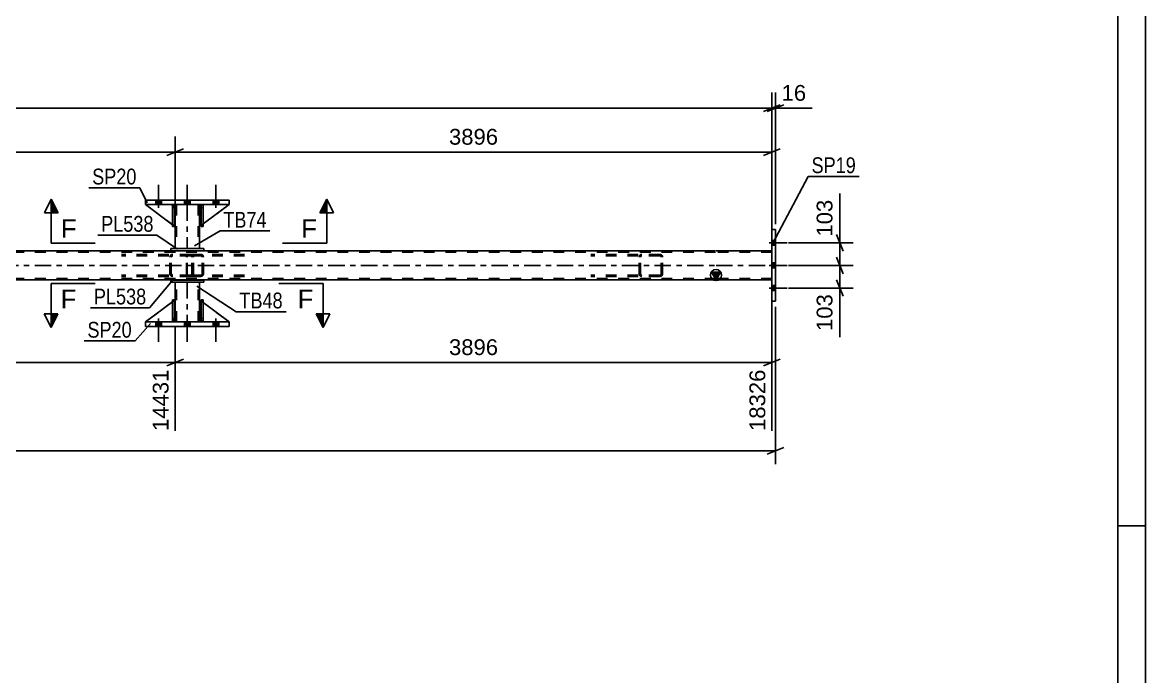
# Model space of a CAD drawing. Header units: millimetres. Extents: x 0 to 3371, y 0 to 1899.
# Drawn here: x 637.3 to 841, y 121.7 to 240.3 of the extents above; entities that cross this region are included whole.
import ezdxf

# ---------------------------------------------------------------- set-up
doc = ezdxf.new("R2010")
doc.units = ezdxf.units.MM
doc.linetypes.add('DXK_LINE_DOT2', pattern=[3.9198, 1.9599, -1.9599])
doc.linetypes.add('DXK_LINE_DOT3', pattern=[5.9187, 2.979, -0.9799, 0.9799, -0.9799])
doc.styles.add('Arial', font='ARIAL.TTF', dxfattribs={"height": 0.2})
doc.styles.add('Arial Narrow', font='ARIALN.TTF', dxfattribs={"height": 0.2})

# ---------------------------------------------------------------- blocks, each defined once
blk = doc.blocks.new('Unknown-203723636-1133')
at = {"color": 5, "linetype": 'Continuous'}
for p, q in [((841, 0), (841, 594)), ((836, 5), (836, 589)), ((841, 149), (836, 149))]:
    blk.add_line(p, q, dxfattribs=at)
blk = doc.blocks.new('Part-203723636-6965 - 6934')
at = {"color": 7, "linetype": 'DXK_LINE_DOT2'}
for p, q in [((664.5, 206.66), (664.5, 207.26)), ((664.5, 207.26), (664.5, 207.26)), ((664.5, 207.26), (664.5, 203.26)), ((664.5, 207.26), (664.82, 207.26)), ((664.5, 203.26), (664.5, 206.66)), ((664.5, 206.66), (664.82, 206.66)), ((664.82, 207.26), (664.82, 206.66)), ((664.82, 203.26), (664.82, 207.26)), ((664.82, 206.66), (664.82, 203.26)), ((664.5, 203.26), (664.82, 203.26))]:
    blk.add_line(p, q, dxfattribs=at)
blk = doc.blocks.new('Bolt-203723636-7173 - 6934')
at = {"linetype": 'Continuous'}
for points in [[(661.43, 185.17), (662.47, 185.17), (662.47, 185.97), (661.43, 185.97)], [(661.43, 185.17), (662.47, 185.17), (662.47, 185.97), (661.43, 185.97)], [(661.43, 185.17), (662.47, 185.17), (662.47, 185.97), (661.43, 185.97)], [(666.63, 185.17), (667.67, 185.17), (667.67, 185.97), (666.63, 185.97)], [(666.63, 185.17), (667.67, 185.17), (667.67, 185.97), (666.63, 185.97)], [(671.83, 185.17), (672.87, 185.17), (672.87, 185.97), (671.83, 185.97)], [(671.83, 185.17), (672.87, 185.17), (672.87, 185.97), (671.83, 185.97)], [(671.83, 185.17), (672.87, 185.17), (672.87, 185.97), (671.83, 185.97)]]:
    blk.add_hatch(color=1, dxfattribs=at).paths.add_polyline_path(points)
at = {"color": 1, "linetype": 'Continuous'}
for p, q in [((661.43, 185.97), (661.43, 185.17)), ((661.43, 185.97), (661.43, 185.17)), ((661.43, 185.97), (661.43, 185.17)), ((661.95, 186.57), (661.95, 182.37)), ((661.95, 186.57), (661.95, 182.37)), ((661.95, 186.57), (661.95, 182.37)), ((662.47, 185.97), (662.47, 185.17)), ((662.47, 185.97), (662.47, 185.17)), ((662.47, 185.97), (662.47, 185.17)), ((666.63, 185.97), (666.63, 185.17)), ((666.63, 185.97), (666.63, 185.17)), ((667.15, 186.57), (667.15, 182.37)), ((667.15, 186.57), (667.15, 182.37)), ((667.67, 185.97), (667.67, 185.17)), ((667.67, 185.97), (667.67, 185.17)), ((671.83, 185.97), (671.83, 185.17)), ((671.83, 185.97), (671.83, 185.17)), ((671.83, 185.97), (671.83, 185.17)), ((672.35, 186.57), (672.35, 182.37)), ((672.35, 186.57), (672.35, 182.37)), ((672.35, 186.57), (672.35, 182.37)), ((672.87, 185.97), (672.87, 185.17)), ((672.87, 185.97), (672.87, 185.17)), ((672.87, 185.97), (672.87, 185.17))]:
    blk.add_line(p, q, dxfattribs=at)
blk = doc.blocks.new('Part-203723636-7003 - 6934')
at = {"color": 7, "linetype": 'DXK_LINE_DOT2'}
for p, q in [((664.95, 189.97), (659.55, 185.97)), ((664.95, 186.57), (664.95, 189.97)), ((664.95, 189.97), (664.95, 186.57)), ((659.55, 185.97), (664.35, 185.97)), ((664.35, 185.97), (664.95, 186.57)), ((664.95, 186.57), (664.35, 185.97)), ((664.95, 186.57), (664.95, 186.57))]:
    blk.add_line(p, q, dxfattribs=at)
blk = doc.blocks.new('Part-203723636-7081 - 6934')
at = {"color": 2, "linetype": 'Continuous'}
for p, q in [((664.5, 185.97), (664.5, 189.97)), ((664.5, 189.97), (664.82, 189.97)), ((664.82, 185.97), (664.82, 189.97)), ((664.5, 185.97), (664.5, 185.97)), ((664.82, 185.97), (664.5, 185.97))]:
    blk.add_line(p, q, dxfattribs=at)
at = {"color": 7, "linetype": 'DXK_LINE_DOT2'}
for p, q in [((664.5, 189.97), (664.5, 186.57)), ((664.82, 186.57), (664.82, 189.97)), ((664.5, 186.57), (664.5, 185.97)), ((664.5, 186.57), (664.82, 186.57)), ((664.5, 185.97), (664.5, 185.97)), ((664.5, 185.97), (664.5, 185.97)), ((664.82, 185.97), (664.82, 186.57)), ((664.82, 185.97), (664.82, 185.97))]:
    blk.add_line(p, q, dxfattribs=at)
blk = doc.blocks.new('Part-203723636-6950 - 6934')
at = {"color": 2, "linetype": 'Continuous'}
for p, q in [((670.15, 193.57), (664.15, 193.57)), ((664.15, 193.17), (664.15, 193.57)), ((670.15, 193.17), (670.15, 193.57)), ((664.15, 193.17), (670.15, 193.17))]:
    blk.add_line(p, q, dxfattribs=at)
blk = doc.blocks.new('Part-203723636-7079 - 6934')
at = {"color": 2, "linetype": 'Continuous'}
for p, q in [((664.95, 189.97), (664.95, 193.17)), ((669.35, 189.97), (669.35, 193.17)), ((664.95, 185.97), (664.95, 186.57)), ((669.35, 185.97), (669.35, 186.57))]:
    blk.add_line(p, q, dxfattribs=at)
at = {"color": 7, "linetype": 'DXK_LINE_DOT2'}
for p, q in [((669.35, 193.17), (664.95, 193.17)), ((665.19, 185.97), (665.19, 193.17)), ((669.11, 185.97), (669.11, 193.17)), ((664.95, 186.57), (664.95, 189.97)), ((669.35, 186.57), (669.35, 189.97)), ((669.35, 185.97), (664.95, 185.97))]:
    blk.add_line(p, q, dxfattribs=at)
at = {"color": 7, "linetype": 'DXK_LINE_DOT3'}
blk.add_line((667.15, 193.17), (667.15, 185.97), dxfattribs=at)
blk = doc.blocks.new('Bolt-203723636-7232 - 6934')
at = {"linetype": 'Continuous'}
for points in [[(662.47, 208.06), (661.43, 208.06), (661.43, 207.26), (662.47, 207.26)], [(662.47, 208.06), (661.43, 208.06), (661.43, 207.26), (662.47, 207.26)], [(662.47, 208.06), (661.43, 208.06), (661.43, 207.26), (662.47, 207.26)], [(667.67, 208.06), (666.63, 208.06), (666.63, 207.26), (667.67, 207.26)], [(667.67, 208.06), (666.63, 208.06), (666.63, 207.26), (667.67, 207.26)], [(672.87, 208.06), (671.83, 208.06), (671.83, 207.26), (672.87, 207.26)], [(672.87, 208.06), (671.83, 208.06), (671.83, 207.26), (672.87, 207.26)], [(672.87, 208.06), (671.83, 208.06), (671.83, 207.26), (672.87, 207.26)]]:
    blk.add_hatch(color=1, dxfattribs=at).paths.add_polyline_path(points)
at = {"color": 1, "linetype": 'Continuous'}
for p, q in [((661.95, 206.66), (661.95, 210.86)), ((661.95, 206.66), (661.95, 210.86)), ((661.95, 206.66), (661.95, 210.86)), ((667.15, 206.66), (667.15, 210.86)), ((667.15, 206.66), (667.15, 210.86)), ((672.35, 206.66), (672.35, 210.86)), ((672.35, 206.66), (672.35, 210.86)), ((672.35, 206.66), (672.35, 210.86)), ((661.43, 207.26), (661.43, 208.06)), ((661.43, 207.26), (661.43, 208.06)), ((661.43, 207.26), (661.43, 208.06)), ((662.47, 207.26), (662.47, 208.06)), ((662.47, 207.26), (662.47, 208.06)), ((662.47, 207.26), (662.47, 208.06)), ((666.63, 207.26), (666.63, 208.06)), ((666.63, 207.26), (666.63, 208.06)), ((667.67, 207.26), (667.67, 208.06)), ((667.67, 207.26), (667.67, 208.06)), ((671.83, 207.26), (671.83, 208.06)), ((671.83, 207.26), (671.83, 208.06)), ((671.83, 207.26), (671.83, 208.06)), ((672.87, 207.26), (672.87, 208.06)), ((672.87, 207.26), (672.87, 208.06)), ((672.87, 207.26), (672.87, 208.06))]:
    blk.add_line(p, q, dxfattribs=at)
blk = doc.blocks.new('Part-203723636-7023 - 6934')
at = {"color": 2, "linetype": 'Continuous'}
for p, q in [((773.85, 202.72), (773.21, 202.72)), ((773.21, 202.72), (773.21, 189.72)), ((773.85, 202.72), (773.85, 202.72)), ((773.85, 202.72), (773.85, 189.72)), ((773.85, 189.72), (773.21, 189.72)), ((773.85, 189.72), (773.85, 189.72))]:
    blk.add_line(p, q, dxfattribs=at)
at = {"color": 7, "linetype": 'DXK_LINE_DOT2'}
for p, q in [((773.21, 202.72), (773.21, 189.72)), ((773.85, 189.72), (773.85, 202.72)), ((773.85, 202.72), (773.85, 202.72))]:
    blk.add_line(p, q, dxfattribs=at)
blk = doc.blocks.new('Part-203723636-6966 - 6934')
at = {"color": 7, "linetype": 'DXK_LINE_DOT2'}
for p, q in [((669.7, 206.66), (669.7, 207.26)), ((669.7, 207.26), (669.7, 207.26)), ((669.7, 207.26), (669.7, 203.26)), ((669.7, 207.26), (670.02, 207.26)), ((669.7, 203.26), (669.7, 206.66)), ((669.7, 206.66), (670.02, 206.66)), ((670.02, 207.26), (670.02, 206.66)), ((670.02, 203.26), (670.02, 207.26)), ((670.02, 206.66), (670.02, 203.26)), ((669.7, 203.26), (670.02, 203.26))]:
    blk.add_line(p, q, dxfattribs=at)
blk = doc.blocks.new('Part-203723636-6967 - 6934')
at = {"color": 2, "linetype": 'Continuous'}
for p, q in [((664.82, 207.26), (664.5, 207.26)), ((664.5, 207.26), (664.5, 203.26)), ((664.82, 207.26), (664.82, 207.26)), ((664.82, 207.26), (664.82, 203.26)), ((664.82, 203.26), (664.5, 203.26))]:
    blk.add_line(p, q, dxfattribs=at)
at = {"color": 7, "linetype": 'DXK_LINE_DOT2'}
for p, q in [((664.5, 207.26), (664.5, 206.66)), ((664.5, 207.26), (664.5, 207.26)), ((664.82, 206.66), (664.5, 206.66)), ((664.5, 206.66), (664.5, 203.26)), ((664.82, 206.66), (664.82, 207.26)), ((664.82, 207.26), (664.82, 207.26)), ((664.82, 203.26), (664.82, 206.66))]:
    blk.add_line(p, q, dxfattribs=at)
blk = doc.blocks.new('Part-203723636-6968 - 6934')
at = {"color": 2, "linetype": 'Continuous'}
for p, q in [((670.02, 207.26), (669.7, 207.26)), ((669.7, 207.26), (669.7, 203.26)), ((670.02, 207.26), (670.02, 207.26)), ((670.02, 207.26), (670.02, 203.26)), ((670.02, 203.26), (669.7, 203.26))]:
    blk.add_line(p, q, dxfattribs=at)
at = {"color": 7, "linetype": 'DXK_LINE_DOT2'}
for p, q in [((669.7, 207.26), (669.7, 206.66)), ((669.7, 207.26), (669.7, 207.26)), ((670.02, 206.66), (669.7, 206.66)), ((669.7, 206.66), (669.7, 203.26)), ((670.02, 206.66), (670.02, 207.26)), ((670.02, 207.26), (670.02, 207.26)), ((670.02, 203.26), (670.02, 206.66))]:
    blk.add_line(p, q, dxfattribs=at)
blk = doc.blocks.new('Part-203723636-6973 - 6934')
at = {"color": 2, "linetype": 'Continuous'}
for p, q in [((664.95, 207.26), (664.95, 206.66)), ((669.35, 207.26), (669.35, 206.66)), ((664.95, 203.26), (664.95, 199.26)), ((669.35, 203.26), (669.35, 199.26))]:
    blk.add_line(p, q, dxfattribs=at)
at = {"color": 7, "linetype": 'DXK_LINE_DOT2'}
for p, q in [((669.35, 207.26), (664.95, 207.26)), ((664.95, 206.66), (664.95, 203.26)), ((665.19, 207.26), (665.19, 199.26)), ((669.11, 207.26), (669.11, 199.26)), ((669.35, 206.66), (669.35, 203.26)), ((669.35, 199.26), (664.95, 199.26))]:
    blk.add_line(p, q, dxfattribs=at)
at = {"color": 7, "linetype": 'DXK_LINE_DOT3'}
blk.add_line((667.15, 207.26), (667.15, 199.26), dxfattribs=at)
blk = doc.blocks.new('Part-203723636-6978 - 6934')
at = {"color": 2, "linetype": 'Continuous'}
for p, q in [((659.55, 208.06), (659.55, 208.06)), ((659.55, 208.06), (659.55, 207.26)), ((674.75, 208.06), (659.55, 208.06)), ((674.75, 208.06), (674.75, 208.06)), ((674.75, 207.26), (674.75, 208.06)), ((659.55, 207.26), (659.55, 207.26)), ((659.55, 207.26), (674.75, 207.26)), ((674.75, 207.26), (674.75, 207.26))]:
    blk.add_line(p, q, dxfattribs=at)
at = {"color": 7, "linetype": 'DXK_LINE_DOT2'}
for p, q in [((659.55, 207.26), (659.55, 208.06)), ((674.75, 208.06), (674.75, 207.26))]:
    blk.add_line(p, q, dxfattribs=at)
blk = doc.blocks.new('Part-203723636-6983 - 6934')
at = {"color": 2, "linetype": 'Continuous'}
for p, q in [((674.75, 185.97), (659.55, 185.97)), ((659.55, 185.17), (659.55, 185.97)), ((674.75, 185.97), (674.75, 185.97)), ((674.75, 185.17), (674.75, 185.97)), ((659.55, 185.17), (674.75, 185.17)), ((674.75, 185.17), (674.75, 185.17))]:
    blk.add_line(p, q, dxfattribs=at)
at = {"color": 7, "linetype": 'DXK_LINE_DOT2'}
for p, q in [((659.55, 185.17), (659.55, 185.97)), ((674.75, 185.97), (674.75, 185.17)), ((674.75, 185.17), (674.75, 185.17))]:
    blk.add_line(p, q, dxfattribs=at)
blk = doc.blocks.new('Part-203723636-6986 - 6934')
at = {"color": 2, "linetype": 'Continuous'}
for p, q in [((669.7, 207.02), (669.35, 206.66)), ((669.35, 206.66), (669.35, 203.26)), ((674.74, 207.26), (670.02, 203.76)), ((669.35, 203.26), (669.7, 203.53))]:
    blk.add_line(p, q, dxfattribs=at)
at = {"color": 7, "linetype": 'DXK_LINE_DOT2'}
for p, q in [((669.95, 207.26), (669.7, 207.02)), ((674.75, 207.26), (669.95, 207.26)), ((674.74, 207.26), (674.75, 207.26)), ((674.75, 207.26), (674.74, 207.26)), ((670.02, 203.76), (669.7, 203.53))]:
    blk.add_line(p, q, dxfattribs=at)
blk = doc.blocks.new('Part-203723636-6989 - 6934')
at = {"color": 7, "linetype": 'DXK_LINE_DOT2'}
for p, q in [((669.95, 207.26), (669.35, 206.66)), ((669.35, 203.26), (674.75, 207.26)), ((669.35, 206.66), (669.35, 203.26)), ((674.75, 207.26), (669.95, 207.26))]:
    blk.add_line(p, q, dxfattribs=at)
blk = doc.blocks.new('Part-203723636-6992 - 6934')
at = {"color": 2, "linetype": 'Continuous'}
for p, q in [((664.5, 203.59), (659.55, 207.26)), ((664.5, 207.11), (664.35, 207.26)), ((664.95, 206.66), (664.82, 206.79)), ((664.95, 206.66), (664.95, 206.66)), ((664.95, 203.26), (664.95, 206.66)), ((664.82, 203.36), (664.95, 203.26)), ((664.95, 203.26), (664.95, 203.26))]:
    blk.add_line(p, q, dxfattribs=at)
at = {"color": 7, "linetype": 'DXK_LINE_DOT2'}
for p, q in [((664.35, 207.26), (659.55, 207.26)), ((659.55, 207.26), (659.55, 207.26)), ((664.35, 207.26), (664.95, 206.66)), ((664.82, 206.79), (664.5, 207.11)), ((664.95, 206.66), (664.95, 203.26)), ((664.82, 203.36), (664.5, 203.59))]:
    blk.add_line(p, q, dxfattribs=at)
blk = doc.blocks.new('Part-203723636-6995 - 6934')
at = {"color": 7, "linetype": 'DXK_LINE_DOT2'}
for p, q in [((664.95, 203.26), (659.55, 207.26)), ((659.55, 207.26), (664.35, 207.26)), ((664.35, 207.26), (664.95, 206.66)), ((664.95, 206.66), (664.35, 207.26)), ((664.95, 206.66), (664.95, 203.26)), ((664.95, 206.66), (664.95, 206.66)), ((664.95, 206.66), (664.95, 203.26))]:
    blk.add_line(p, q, dxfattribs=at)
blk = doc.blocks.new('Part-203723636-7001 - 6934')
at = {"color": 7, "linetype": 'DXK_LINE_DOT2'}
for p, q in [((670.02, 189.97), (669.7, 189.97)), ((669.7, 186.57), (669.7, 189.97)), ((669.7, 189.97), (669.7, 185.97)), ((670.02, 189.97), (670.02, 186.57)), ((670.02, 185.97), (670.02, 189.97)), ((670.02, 186.57), (669.7, 186.57)), ((669.7, 185.97), (669.7, 186.57)), ((670.02, 185.97), (669.7, 185.97)), ((670.02, 186.57), (670.02, 185.97)), ((670.02, 185.97), (670.02, 185.97))]:
    blk.add_line(p, q, dxfattribs=at)
blk = doc.blocks.new('Part-203723636-7002 - 6934')
at = {"color": 7, "linetype": 'DXK_LINE_DOT2'}
for p, q in [((664.5, 189.97), (664.82, 189.97)), ((664.5, 186.57), (664.5, 189.97)), ((664.5, 189.97), (664.5, 185.97)), ((664.82, 189.97), (664.82, 186.57)), ((664.82, 185.97), (664.82, 189.88)), ((664.82, 186.57), (664.5, 186.57)), ((664.5, 185.97), (664.5, 186.57)), ((664.82, 185.97), (664.5, 185.97)), ((664.82, 186.57), (664.82, 185.97)), ((664.82, 185.97), (664.82, 185.97))]:
    blk.add_line(p, q, dxfattribs=at)
blk = doc.blocks.new('Part-203723636-7006 - 6934')
at = {"color": 2, "linetype": 'Continuous'}
for p, q in [((664.5, 189.64), (659.55, 185.97)), ((664.95, 189.97), (664.82, 189.88)), ((664.95, 186.57), (664.95, 189.97)), ((664.5, 186.13), (664.35, 185.97)), ((664.95, 186.57), (664.82, 186.45)), ((664.95, 186.57), (664.95, 186.57))]:
    blk.add_line(p, q, dxfattribs=at)
at = {"color": 7, "linetype": 'DXK_LINE_DOT2'}
for p, q in [((664.82, 189.88), (664.5, 189.64)), ((664.95, 186.57), (664.95, 189.97)), ((659.55, 185.97), (659.55, 185.97)), ((659.55, 185.97), (664.35, 185.97)), ((664.95, 186.57), (664.35, 185.97)), ((664.82, 186.45), (664.5, 186.13))]:
    blk.add_line(p, q, dxfattribs=at)
blk = doc.blocks.new('Part-203723636-7080 - 6934')
at = {"color": 2, "linetype": 'Continuous'}
for p, q in [((669.7, 185.97), (669.7, 189.97)), ((669.7, 189.97), (670.02, 189.97)), ((670.02, 185.97), (670.02, 189.97)), ((669.7, 185.97), (669.7, 185.97)), ((670.02, 185.97), (669.7, 185.97))]:
    blk.add_line(p, q, dxfattribs=at)
at = {"color": 7, "linetype": 'DXK_LINE_DOT2'}
for p, q in [((669.7, 189.97), (669.7, 186.57)), ((670.02, 186.57), (670.02, 189.97)), ((669.7, 186.57), (669.7, 185.97)), ((669.7, 186.57), (670.02, 186.57)), ((669.7, 185.97), (669.7, 185.97)), ((669.7, 185.97), (669.7, 185.97)), ((670.02, 185.97), (670.02, 186.57)), ((670.02, 185.97), (670.02, 185.97))]:
    blk.add_line(p, q, dxfattribs=at)
blk = doc.blocks.new('Part-203723636-7089 - 6934')
at = {"color": 2, "linetype": 'Continuous'}
for p, q in [((669.35, 186.57), (669.35, 189.97)), ((669.35, 189.97), (669.7, 189.71)), ((674.75, 185.97), (670.02, 189.48)), ((669.7, 186.22), (669.35, 186.57))]:
    blk.add_line(p, q, dxfattribs=at)
at = {"color": 7, "linetype": 'DXK_LINE_DOT2'}
for p, q in [((670.02, 189.48), (669.7, 189.71)), ((669.7, 186.22), (669.95, 185.97)), ((669.95, 185.97), (674.75, 185.97))]:
    blk.add_line(p, q, dxfattribs=at)
blk = doc.blocks.new('Part-203723636-7149 - 6934')
at = {"color": 7, "linetype": 'DXK_LINE_DOT2'}
for p, q in [((667.74, 198.22), (655.24, 198.22)), ((667.74, 197.98), (655.24, 197.98)), ((664.03, 197.93), (663.99, 197.74)), ((663.99, 194.7), (663.99, 197.74)), ((664.25, 197.74), (664.27, 197.84)), ((664.25, 194.7), (664.25, 197.74)), ((664.27, 197.84), (664.32, 197.91)), ((664.51, 198.22), (664.31, 198.19)), ((664.32, 197.91), (664.41, 197.97)), ((664.41, 197.97), (664.51, 197.98)), ((667.94, 198.19), (667.74, 198.22)), ((667.74, 197.98), (667.84, 197.97)), ((667.84, 197.97), (667.92, 197.91)), ((667.92, 197.91), (667.98, 197.84)), ((667.98, 197.84), (668, 197.74)), ((668, 194.7), (668, 197.74)), ((668.25, 197.74), (668.21, 197.93)), ((668.25, 194.7), (668.25, 197.74)), ((667.74, 194.46), (655.24, 194.46)), ((667.74, 194.22), (655.24, 194.22)), ((663.99, 194.7), (664.03, 194.52)), ((664.27, 194.61), (664.25, 194.7)), ((664.32, 194.53), (664.27, 194.61)), ((664.31, 194.26), (664.51, 194.22)), ((664.41, 194.48), (664.32, 194.53)), ((664.51, 194.46), (664.41, 194.48)), ((667.84, 194.48), (667.74, 194.46)), ((667.74, 194.22), (667.94, 194.26)), ((667.92, 194.53), (667.84, 194.48)), ((667.98, 194.61), (667.92, 194.53)), ((668, 194.7), (667.98, 194.61)), ((668.21, 194.52), (668.25, 194.7))]:
    blk.add_line(p, q, dxfattribs=at)
for centre, start, end in [((664.49, 197.72), 110.7583, 155.68), ((667.76, 197.72), 24.32, 69.2417), ((664.49, 194.72), 204.32, 249.2417), ((667.76, 194.72), 290.7583, 335.68)]:
    blk.add_arc(centre, 0.496, start, end, dxfattribs=at)
blk = doc.blocks.new('Bolt-203723636-7174 - 6934')
at = {"linetype": 'Continuous'}
for points in [[(773.21, 200.76), (773.21, 199.88), (773.85, 199.88), (773.85, 200.76)], [(773.21, 200.76), (773.21, 199.88), (773.85, 199.88), (773.85, 200.76)], [(773.21, 200.76), (773.21, 199.88), (773.85, 199.88), (773.85, 200.76)], [(773.21, 196.66), (773.21, 195.78), (773.85, 195.78), (773.85, 196.66)], [(773.21, 196.66), (773.21, 195.78), (773.85, 195.78), (773.85, 196.66)], [(773.21, 192.56), (773.21, 191.68), (773.85, 191.68), (773.85, 192.56)], [(773.21, 192.56), (773.21, 191.68), (773.85, 191.68), (773.85, 192.56)], [(773.21, 192.56), (773.21, 191.68), (773.85, 191.68), (773.85, 192.56)]]:
    blk.add_hatch(color=1, dxfattribs=at).paths.add_polyline_path(points)
at = {"color": 1, "linetype": 'Continuous'}
for p, q in [((772.69, 200.32), (776.01, 200.32)), ((772.69, 200.32), (776.01, 200.32)), ((772.69, 200.32), (776.01, 200.32)), ((773.21, 200.76), (773.85, 200.76)), ((773.21, 200.76), (773.85, 200.76)), ((773.21, 200.76), (773.85, 200.76)), ((773.21, 199.88), (773.85, 199.88)), ((773.21, 199.88), (773.85, 199.88)), ((773.21, 199.88), (773.85, 199.88)), ((772.69, 196.22), (776.01, 196.22)), ((772.69, 196.22), (776.01, 196.22)), ((773.21, 196.66), (773.85, 196.66)), ((773.21, 196.66), (773.85, 196.66)), ((773.21, 195.78), (773.85, 195.78)), ((773.21, 195.78), (773.85, 195.78)), ((772.69, 192.12), (776.01, 192.12)), ((772.69, 192.12), (776.01, 192.12)), ((772.69, 192.12), (776.01, 192.12)), ((773.21, 192.56), (773.85, 192.56)), ((773.21, 192.56), (773.85, 192.56)), ((773.21, 192.56), (773.85, 192.56)), ((773.21, 191.68), (773.85, 191.68)), ((773.21, 191.68), (773.85, 191.68)), ((773.21, 191.68), (773.85, 191.68))]:
    blk.add_line(p, q, dxfattribs=at)
blk = doc.blocks.new('Part-203723636-7183 - 6934')
at = {"linetype": 'Continuous'}
blk.add_hatch(color=2, dxfattribs=at).paths.add_polyline_path([(763.08, 193.58), (762.28, 194.98), (763.88, 194.98)])
at = {"color": 7, "linetype": 'DXK_LINE_DOT2'}
for p, q in [((762.99, 198.62), (100.87, 198.62)), ((670.15, 198.86), (664.15, 198.86)), ((773.21, 198.62), (763.09, 198.62)), ((773.21, 198.86), (773.21, 193.58)), ((762.99, 193.82), (100.87, 193.82)), ((773.21, 193.82), (763.09, 193.82))]:
    blk.add_line(p, q, dxfattribs=at)
at = {"color": 2, "linetype": 'Continuous'}
for p, q in [((664.15, 198.86), (499.88, 198.86)), ((762.99, 198.86), (670.15, 198.86)), ((773.21, 198.86), (763.09, 198.86)), ((762.99, 193.58), (100.87, 193.58)), ((763.08, 193.58), (762.28, 194.98)), ((762.28, 194.98), (763.88, 194.98)), ((763.88, 194.98), (763.08, 193.58)), ((773.21, 193.58), (763.09, 193.58))]:
    blk.add_line(p, q, dxfattribs=at)
at = {"color": 7, "linetype": 'DXK_LINE_DOT3'}
for p, q in [((100.87, 196.22), (762.99, 196.22)), ((763.09, 196.22), (773.21, 196.22))]:
    blk.add_line(p, q, dxfattribs=at)
at = {"color": 2, "linetype": 'Continuous'}
blk.add_circle((763.08, 194.48), 1, dxfattribs=at)
blk = doc.blocks.new('Part-203723636-7188 - 6934')
at = {"color": 7, "linetype": 'DXK_LINE_DOT2'}
for p, q in [((667.01, 197.93), (666.99, 197.74)), ((666.99, 194.7), (666.99, 197.74)), ((667.07, 198.08), (667.01, 197.93)), ((667.16, 198.19), (667.07, 198.08)), ((667.12, 197.74), (667.13, 197.84)), ((667.12, 194.7), (667.12, 197.74)), ((667.13, 197.84), (667.16, 197.91)), ((667.26, 198.22), (667.16, 198.19)), ((667.16, 197.91), (667.21, 197.97)), ((667.21, 197.97), (667.26, 197.98)), ((677.53, 198.22), (667.26, 198.22)), ((677.53, 197.98), (667.26, 197.98)), ((668.25, 197.98), (668.25, 198.22)), ((669.79, 198.19), (669.59, 198.22)), ((669.59, 197.98), (669.69, 197.97)), ((669.69, 197.97), (669.77, 197.91)), ((669.77, 197.91), (669.83, 197.84)), ((669.83, 197.84), (669.84, 197.74)), ((669.84, 194.7), (669.84, 197.74)), ((670.1, 197.74), (670.06, 197.93)), ((670.1, 194.7), (670.1, 197.74)), ((666.99, 194.7), (667.01, 194.52)), ((667.01, 194.52), (667.07, 194.36)), ((667.07, 194.36), (667.16, 194.26)), ((667.13, 194.61), (667.12, 194.7)), ((667.16, 194.53), (667.13, 194.61)), ((667.21, 194.48), (667.16, 194.53)), ((667.16, 194.26), (667.26, 194.22)), ((667.26, 194.46), (667.21, 194.48)), ((677.53, 194.46), (667.26, 194.46)), ((677.53, 194.22), (667.26, 194.22)), ((668.25, 194.22), (668.25, 194.46)), ((669.69, 194.48), (669.59, 194.46)), ((669.59, 194.22), (669.79, 194.26)), ((669.77, 194.53), (669.69, 194.48)), ((669.83, 194.61), (669.77, 194.53)), ((669.84, 194.7), (669.83, 194.61)), ((670.06, 194.52), (670.1, 194.7))]:
    blk.add_line(p, q, dxfattribs=at)
for centre, start, end in [((669.61, 197.73), 23.8494, 68.8059), ((669.61, 194.72), 291.1941, 336.1506)]:
    blk.add_arc(centre, 0.492, start, end, dxfattribs=at)
blk = doc.blocks.new('Part-203723636-7199 - 6934')
at = {"color": 7, "linetype": 'DXK_LINE_DOT2'}
for p, q in [((752.87, 198.22), (740.37, 198.22)), ((752.87, 197.98), (740.37, 197.98)), ((749.17, 197.93), (749.13, 197.74)), ((749.13, 194.7), (749.13, 197.74)), ((749.38, 197.74), (749.4, 197.84)), ((749.38, 194.7), (749.38, 197.74)), ((749.4, 197.84), (749.46, 197.91)), ((749.64, 198.22), (749.44, 198.19)), ((749.46, 197.91), (749.54, 197.97)), ((749.54, 197.97), (749.64, 197.98)), ((753.07, 198.19), (752.87, 198.22)), ((752.87, 197.98), (752.97, 197.97)), ((752.97, 197.97), (753.06, 197.91)), ((753.06, 197.91), (753.11, 197.84)), ((753.11, 197.84), (753.13, 197.74)), ((753.13, 194.7), (753.13, 197.74)), ((753.39, 197.74), (753.35, 197.93)), ((753.39, 194.7), (753.39, 197.74)), ((752.87, 194.46), (740.37, 194.46)), ((752.87, 194.22), (740.37, 194.22)), ((749.13, 194.7), (749.17, 194.52)), ((749.4, 194.61), (749.38, 194.7)), ((749.46, 194.53), (749.4, 194.61)), ((749.44, 194.26), (749.64, 194.22)), ((749.54, 194.48), (749.46, 194.53)), ((749.64, 194.46), (749.54, 194.48)), ((752.97, 194.48), (752.87, 194.46)), ((752.87, 194.22), (753.07, 194.26)), ((753.06, 194.53), (752.97, 194.48)), ((753.11, 194.61), (753.06, 194.53)), ((753.13, 194.7), (753.11, 194.61)), ((753.35, 194.52), (753.39, 194.7))]:
    blk.add_line(p, q, dxfattribs=at)
for centre, start, end in [((749.62, 197.72), 110.7583, 155.68), ((752.89, 197.72), 24.32, 69.2417), ((749.62, 194.72), 204.32, 249.2417), ((752.89, 194.72), 290.7583, 335.68)]:
    blk.add_arc(centre, 0.496, start, end, dxfattribs=at)
blk = doc.blocks.new('Part-203723636-7216 - 6934')
at = {"color": 7, "linetype": 'DXK_LINE_DOT2'}
for p, q in [((669.35, 186.57), (669.35, 189.97)), ((669.35, 189.97), (674.75, 185.97)), ((669.95, 185.97), (669.35, 186.57)), ((674.75, 185.97), (669.95, 185.97))]:
    blk.add_line(p, q, dxfattribs=at)
blk = doc.blocks.new('Part-203723636-7231 - 6934')
at = {"color": 2, "linetype": 'Continuous'}
for p, q in [((670.15, 199.26), (664.15, 199.26)), ((664.15, 198.86), (664.15, 199.26)), ((670.15, 198.86), (664.15, 198.86)), ((670.15, 199.26), (670.15, 198.86))]:
    blk.add_line(p, q, dxfattribs=at)
blk = doc.blocks.new('StraightDimension-203723636-7300 - 6934')
at = {"color": 7, "linetype": 'Continuous'}
for p, q in [((773.21, 192.58), (773.21, 166.19)), ((664.95, 184.97), (664.95, 166.19)), ((666.45, 179.21), (663.45, 178.01)), ((664.95, 178.61), (773.21, 178.61)), ((771.71, 178.01), (774.71, 179.21))]:
    blk.add_line(p, q, dxfattribs=at)
at = {"color": 0}
blk.add_wipeout([(724.12, 179.36), (724.12, 183.56), (714.03, 183.56), (714.03, 179.36)], dxfattribs=at)
at = {"color": 0, "linetype": 'Continuous'}
blk.add_wipeout([(772.61, 177.91), (768.41, 177.91), (768.41, 165.59), (772.61, 165.59)], dxfattribs=at)
at = {"color": 3, "style": 'Arial'}
blk.add_text('3896', height=2.865, dxfattribs=at).set_placement((714.63, 179.96))
at = {"color": 3, "linetype": 'Continuous', "style": 'Arial'}
blk.add_text('18326', height=2.865, rotation=90.0002, dxfattribs=at).set_placement((772.01, 166.19))
blk = doc.blocks.new('StraightDimension-203723636-7272 - 6934')
at = {"color": 7, "linetype": 'Continuous'}
for p, q in [((773.85, 188.72), (773.85, 160.18)), ((772.35, 161.98), (775.35, 163.18)), ((90.01, 162.58), (773.85, 162.58))]:
    blk.add_line(p, q, dxfattribs=at)
blk = doc.blocks.new('StraightDimension-203723636-7289 - 6934')
at = {"color": 7, "linetype": 'Continuous'}
for p, q in [((494.68, 184.97), (494.68, 166.19)), ((664.95, 184.97), (664.95, 166.19)), ((496.18, 179.21), (493.18, 178.01)), ((494.68, 178.61), (664.95, 178.61)), ((663.45, 178.01), (666.45, 179.21))]:
    blk.add_line(p, q, dxfattribs=at)
at = {"color": 0}
blk.add_wipeout([(584.86, 179.36), (584.86, 183.56), (574.76, 183.56), (574.76, 179.36)], dxfattribs=at)
at = {"color": 0, "linetype": 'Continuous'}
blk.add_wipeout([(664.35, 177.91), (660.15, 177.91), (660.15, 165.59), (664.35, 165.59)], dxfattribs=at)
at = {"color": 3, "style": 'Arial'}
blk.add_text('4257', height=2.865, dxfattribs=at).set_placement((575.36, 179.96))
at = {"color": 3, "linetype": 'Continuous', "style": 'Arial'}
blk.add_text('14431', height=2.865, rotation=90.0002, dxfattribs=at).set_placement((663.75, 166.19))
blk = doc.blocks.new('StraightDimension-203723636-7316 - 6934')
at = {"color": 7, "linetype": 'Continuous'}
for p, q in [((773.21, 203.72), (773.21, 227.58)), ((90.65, 224.73), (773.21, 224.73)), ((771.71, 224.13), (774.71, 225.33))]:
    blk.add_line(p, q, dxfattribs=at)
blk = doc.blocks.new('StraightDimension-203723636-7326 - 6934')
at = {"color": 7, "linetype": 'Continuous'}
for p, q in [((773.21, 203.72), (773.21, 227.58)), ((773.85, 203.72), (773.85, 227.58)), ((771.71, 224.13), (774.71, 225.33)), ((775.35, 225.33), (772.35, 224.13)), ((773.21, 224.73), (773.85, 224.73))]:
    blk.add_line(p, q, dxfattribs=at)
at = {"color": 0}
blk.add_wipeout([(780.02, 225.48), (780.02, 229.68), (774.37, 229.68), (774.37, 225.48)], dxfattribs=at)
at = {"color": 7, "linetype": 'Continuous'}
blk.add_line((773.85, 224.73), (780.54, 224.73), dxfattribs=at)
blk.add_line((773.85, 224.73), (780.54, 224.73), dxfattribs=at)
at = {"color": 3, "style": 'Arial'}
blk.add_text('16', height=2.865, dxfattribs=at).set_placement((774.97, 226.08))
blk = doc.blocks.new('StraightDimension-203723636-7343 - 6934')
at = {"color": 7, "linetype": 'Continuous'}
for p, q in [((664.95, 200.26), (664.95, 219.62)), ((773.21, 199.86), (773.21, 219.62)), ((666.45, 217.37), (663.45, 216.17)), ((664.95, 216.77), (773.21, 216.77)), ((771.71, 216.17), (774.71, 217.37))]:
    blk.add_line(p, q, dxfattribs=at)
at = {"color": 0}
blk.add_wipeout([(724.12, 217.52), (724.12, 221.72), (714.03, 221.72), (714.03, 217.52)], dxfattribs=at)
at = {"color": 3, "style": 'Arial'}
blk.add_text('3896', height=2.865, dxfattribs=at).set_placement((714.63, 218.12))
blk = doc.blocks.new('StraightDimension-203723636-7349 - 6934')
at = {"color": 7, "linetype": 'Continuous'}
for p, q in [((494.68, 200.26), (494.68, 219.62)), ((664.95, 200.26), (664.95, 219.62)), ((496.18, 217.37), (493.18, 216.17)), ((494.68, 216.77), (664.95, 216.77)), ((663.45, 216.17), (666.45, 217.37))]:
    blk.add_line(p, q, dxfattribs=at)
at = {"color": 0}
blk.add_wipeout([(584.86, 217.52), (584.86, 221.72), (574.76, 221.72), (574.76, 217.52)], dxfattribs=at)
at = {"color": 3, "style": 'Arial'}
blk.add_text('4257', height=2.865, dxfattribs=at).set_placement((575.36, 218.12))
blk = doc.blocks.new('StraightDimension-203723636-9053 - 6934')
at = {"color": 7, "linetype": 'Continuous'}
for p, q in [((784.95, 197.72), (786.15, 194.72)), ((776.25, 196.22), (787.95, 196.22)), ((785.55, 192.12), (785.55, 196.22)), ((786.15, 190.62), (784.95, 193.62)), ((776.25, 192.12), (787.95, 192.12))]:
    blk.add_line(p, q, dxfattribs=at)
at = {"color": 0}
blk.add_wipeout([(784.8, 191.6), (780.6, 191.6), (780.6, 183.73), (784.8, 183.73)], dxfattribs=at)
at = {"color": 7, "linetype": 'Continuous'}
blk.add_line((785.55, 192.12), (785.55, 183.2), dxfattribs=at)
blk.add_line((785.55, 192.12), (785.55, 183.2), dxfattribs=at)
at = {"color": 3, "style": 'Arial'}
blk.add_text('103', height=2.865, rotation=90.0002, dxfattribs=at).set_placement((784.2, 184.33))
blk = doc.blocks.new('StraightDimension-203723636-9055 - 6934')
at = {"color": 7, "linetype": 'Continuous'}
for p, q in [((784.95, 201.82), (786.15, 198.82)), ((776.25, 200.32), (787.95, 200.32)), ((785.55, 196.22), (785.55, 200.32)), ((786.15, 194.72), (784.95, 197.72)), ((776.25, 196.22), (787.95, 196.22))]:
    blk.add_line(p, q, dxfattribs=at)
at = {"color": 0}
blk.add_wipeout([(784.8, 208.72), (780.6, 208.72), (780.6, 200.85), (784.8, 200.85)], dxfattribs=at)
at = {"color": 7, "linetype": 'Continuous'}
blk.add_line((785.55, 200.32), (785.55, 209.24), dxfattribs=at)
blk.add_line((785.55, 200.32), (785.55, 209.24), dxfattribs=at)
at = {"color": 3, "style": 'Arial'}
blk.add_text('103', height=2.865, rotation=90.0002, dxfattribs=at).set_placement((784.2, 201.45))
blk = doc.blocks.new('Mark-203723636-6946 - 6934')
at = {"color": 0}
blk.add_wipeout([(659.72, 189.14), (659.72, 192.14), (650.21, 192.14), (650.21, 189.14)], dxfattribs=at)
blk.add_wipeout([(659.72, 189.14), (659.72, 192.14), (650.21, 192.14), (650.21, 189.14)], dxfattribs=at)
at = {"color": 30, "linetype": 'Continuous'}
for p in [(664.42, 193.44), (649.61, 188.54)]:
    blk.add_line(p, (660.32, 188.54), dxfattribs=at)
at = {"color": 3, "style": 'Arial Narrow'}
blk.add_text('PL538', height=2.863, dxfattribs=at).set_placement((650.21, 189.14))
blk = doc.blocks.new('Mark-203723636-6969 - 6934')
at = {"color": 0}
blk.add_wipeout([(681.55, 203.07), (681.55, 206.07), (673.69, 206.07), (673.69, 203.07)], dxfattribs=at)
blk.add_wipeout([(681.55, 203.07), (681.55, 206.07), (673.69, 206.07), (673.69, 203.07)], dxfattribs=at)
at = {"color": 30, "linetype": 'Continuous'}
for p, q in [((668.48, 199.77), (673.09, 202.47)), ((673.09, 202.47), (682.15, 202.47))]:
    blk.add_line(p, q, dxfattribs=at)
at = {"color": 3, "style": 'Arial Narrow'}
blk.add_text('TB74', height=2.863, dxfattribs=at).set_placement((673.69, 203.07))
blk = doc.blocks.new('Mark-203723636-6974 - 6934')
at = {"color": 0}
blk.add_wipeout([(657.94, 210.91), (657.94, 213.91), (649.9, 213.91), (649.9, 210.91)], dxfattribs=at)
blk.add_wipeout([(657.94, 210.91), (657.94, 213.91), (649.9, 213.91), (649.9, 210.91)], dxfattribs=at)
at = {"color": 30, "linetype": 'Continuous'}
for p in [(649.3, 210.31), (659.9, 207.58)]:
    blk.add_line(p, (658.54, 210.31), dxfattribs=at)
at = {"color": 3, "style": 'Arial Narrow'}
blk.add_text('SP20', height=2.863, dxfattribs=at).set_placement((649.9, 210.91))
blk = doc.blocks.new('Mark-203723636-6979 - 6934')
at = {"color": 0}
blk.add_wipeout([(657.08, 183.12), (657.08, 186.12), (649.04, 186.12), (649.04, 183.12)], dxfattribs=at)
blk.add_wipeout([(657.08, 183.12), (657.08, 186.12), (649.04, 186.12), (649.04, 183.12)], dxfattribs=at)
at = {"color": 30, "linetype": 'Continuous'}
for p in [(660.5, 185.67), (648.44, 182.52)]:
    blk.add_line(p, (657.68, 182.52), dxfattribs=at)
at = {"color": 3, "style": 'Arial Narrow'}
blk.add_text('SP20', height=2.863, dxfattribs=at).set_placement((649.04, 183.12))
blk = doc.blocks.new('Mark-203723636-7075 - 6934')
at = {"color": 0}
blk.add_wipeout([(684.47, 188.43), (684.47, 191.43), (676.61, 191.43), (676.61, 188.43)], dxfattribs=at)
blk.add_wipeout([(684.47, 188.43), (684.47, 191.43), (676.61, 191.43), (676.61, 188.43)], dxfattribs=at)
at = {"color": 30, "linetype": 'Continuous'}
for p, q in [((668.87, 192.44), (676.01, 187.83)), ((676.01, 187.83), (685.07, 187.83))]:
    blk.add_line(p, q, dxfattribs=at)
at = {"color": 3, "style": 'Arial Narrow'}
blk.add_text('TB48', height=2.863, dxfattribs=at).set_placement((676.61, 188.43))
blk = doc.blocks.new('Mark-203723636-7227 - 6934')
at = {"color": 0}
blk.add_wipeout([(661.03, 202.33), (661.03, 205.33), (651.53, 205.33), (651.53, 202.33)], dxfattribs=at)
blk.add_wipeout([(661.03, 202.33), (661.03, 205.33), (651.53, 205.33), (651.53, 202.33)], dxfattribs=at)
at = {"color": 30, "linetype": 'Continuous'}
for p in [(650.93, 201.73), (665.36, 199.17)]:
    blk.add_line(p, (661.63, 201.73), dxfattribs=at)
at = {"color": 3, "style": 'Arial Narrow'}
blk.add_text('PL538', height=2.863, dxfattribs=at).set_placement((651.53, 202.33))
blk = doc.blocks.new('SectionMark-203723636-7373 - 6934')
at = {"color": 6, "linetype": 'Continuous'}
for p, q in [((641.22, 205.76), (642.47, 208.26)), ((642.47, 200.26), (642.47, 208.26)), ((692.44, 200.26), (692.44, 208.26)), ((692.44, 208.26), (693.69, 205.76))]:
    blk.add_line(p, q, dxfattribs=at)
at = {"color": 0, "linetype": 'Continuous'}
for points in [[(647.07, 201.26), (647.07, 204.76), (644.22, 204.76), (644.22, 201.26)], [(690.69, 201.26), (690.69, 204.76), (687.84, 204.76), (687.84, 201.26)]]:
    blk.add_wipeout(points, dxfattribs=at)
at = {"linetype": 'Continuous'}
for points in [[(643.72, 205.76), (642.47, 205.76), (642.47, 208.26)], [(692.44, 205.76), (691.19, 205.76), (692.44, 208.26)]]:
    blk.add_hatch(color=6, dxfattribs=at).paths.add_polyline_path(points)
at = {"color": 6, "linetype": 'Continuous'}
for p, q in [((642.47, 208.26), (643.72, 205.76)), ((692.44, 208.26), (691.19, 205.76)), ((643.72, 205.76), (641.22, 205.76)), ((691.19, 205.76), (693.69, 205.76)), ((642.47, 200.26), (650.47, 200.26)), ((692.44, 200.26), (684.44, 200.26))]:
    blk.add_line(p, q, dxfattribs=at)
at = {"color": 3, "linetype": 'Continuous', "style": 'Arial'}
for p in [(644.22, 201.26), (687.84, 201.26)]:
    blk.add_text('F', height=3.34, dxfattribs=at).set_placement(p)
blk = doc.blocks.new('SectionMark-203723636-7375 - 6934')
at = {"color": 6, "linetype": 'Continuous'}
for p, q in [((642.44, 192.96), (642.44, 184.96)), ((691.78, 192.96), (691.78, 184.96)), ((642.44, 184.96), (641.19, 187.46)), ((693.03, 187.46), (691.78, 184.96))]:
    blk.add_line(p, q, dxfattribs=at)
at = {"color": 0, "linetype": 'Continuous'}
for points in [[(647.04, 188.46), (647.04, 191.96), (644.19, 191.96), (644.19, 188.46)], [(690.03, 188.46), (690.03, 191.96), (687.18, 191.96), (687.18, 188.46)]]:
    blk.add_wipeout(points, dxfattribs=at)
at = {"linetype": 'Continuous'}
for points in [[(642.44, 187.46), (643.69, 187.46), (642.44, 184.96)], [(690.53, 187.46), (691.78, 187.46), (691.78, 184.96)]]:
    blk.add_hatch(color=6, dxfattribs=at).paths.add_polyline_path(points)
at = {"color": 6, "linetype": 'Continuous'}
for p, q in [((642.44, 192.96), (650.44, 192.96)), ((691.78, 192.96), (683.78, 192.96)), ((643.69, 187.46), (641.19, 187.46)), ((642.44, 184.96), (643.69, 187.46)), ((690.53, 187.46), (693.03, 187.46)), ((691.78, 184.96), (690.53, 187.46))]:
    blk.add_line(p, q, dxfattribs=at)
at = {"color": 3, "linetype": 'Continuous', "style": 'Arial'}
for p in [(644.19, 188.46), (687.18, 188.46)]:
    blk.add_text('F', height=3.34, dxfattribs=at).set_placement(p)
blk = doc.blocks.new('Mark-203723636-17080 - 6934')
at = {"color": 0}
blk.add_wipeout([(788.45, 212.96), (788.45, 215.96), (780.41, 215.96), (780.41, 212.96)], dxfattribs=at)
blk.add_wipeout([(788.45, 212.96), (788.45, 215.96), (780.41, 215.96), (780.41, 212.96)], dxfattribs=at)
at = {"color": 30, "linetype": 'Continuous'}
for p, q in [((773.35, 200.11), (779.81, 212.36)), ((779.81, 212.36), (789.05, 212.36))]:
    blk.add_line(p, q, dxfattribs=at)
at = {"color": 3, "style": 'Arial Narrow'}
blk.add_text('SP19', height=2.863, dxfattribs=at).set_placement((780.41, 212.96))

msp = doc.modelspace()

# ---------------------------------------------------------------- block references
for name in ['Unknown-203723636-1133', 'Bolt-203723636-7232 - 6934', 'Part-203723636-6978 - 6934', 'Part-203723636-6992 - 6934', 'Part-203723636-6995 - 6934', 'Part-203723636-6965 - 6934', 'Part-203723636-6967 - 6934', 'Part-203723636-6973 - 6934', 'Part-203723636-6986 - 6934', 'Part-203723636-6989 - 6934', 'Part-203723636-6966 - 6934', 'Part-203723636-6968 - 6934', 'Part-203723636-7023 - 6934', 'Bolt-203723636-7174 - 6934', 'Part-203723636-7183 - 6934', 'Part-203723636-7149 - 6934', 'Part-203723636-7231 - 6934', 'Part-203723636-7188 - 6934', 'Part-203723636-7199 - 6934', 'Part-203723636-6950 - 6934', 'Part-203723636-7079 - 6934', 'Part-203723636-7003 - 6934', 'Part-203723636-7006 - 6934', 'Part-203723636-7081 - 6934', 'Part-203723636-7002 - 6934', 'Part-203723636-7089 - 6934', 'Part-203723636-7216 - 6934', 'Part-203723636-7001 - 6934', 'Part-203723636-7080 - 6934', 'Part-203723636-6983 - 6934', 'Bolt-203723636-7173 - 6934']:
    msp.add_blockref(name, (0, 0))

# ---------------------------------------------------------------- next in the draw order: block references
for name in ['StraightDimension-203723636-7316 - 6934', 'StraightDimension-203723636-7300 - 6934']:
    msp.add_blockref(name, (0, 0))

# ---------------------------------------------------------------- next in the draw order: block references
for name in ['StraightDimension-203723636-7326 - 6934', 'StraightDimension-203723636-7272 - 6934']:
    msp.add_blockref(name, (0, 0))

# ---------------------------------------------------------------- next in the draw order: block references
for name in ['StraightDimension-203723636-7343 - 6934', 'StraightDimension-203723636-9053 - 6934', 'Mark-203723636-6946 - 6934', 'Mark-203723636-7075 - 6934', 'StraightDimension-203723636-7289 - 6934']:
    msp.add_blockref(name, (0, 0))

# ---------------------------------------------------------------- next in the draw order: block references
for name in ['StraightDimension-203723636-7349 - 6934', 'StraightDimension-203723636-9055 - 6934', 'Mark-203723636-6969 - 6934', 'Mark-203723636-6979 - 6934']:
    msp.add_blockref(name, (0, 0))

# ---------------------------------------------------------------- next in the draw order: block references
for name in ['Mark-203723636-17080 - 6934', 'Mark-203723636-6974 - 6934', 'Mark-203723636-7227 - 6934', 'SectionMark-203723636-7375 - 6934']:
    msp.add_blockref(name, (0, 0))

# ---------------------------------------------------------------- next in the draw order: block references
msp.add_blockref('SectionMark-203723636-7373 - 6934', (0, 0))

doc.saveas('drawing.dxf')
